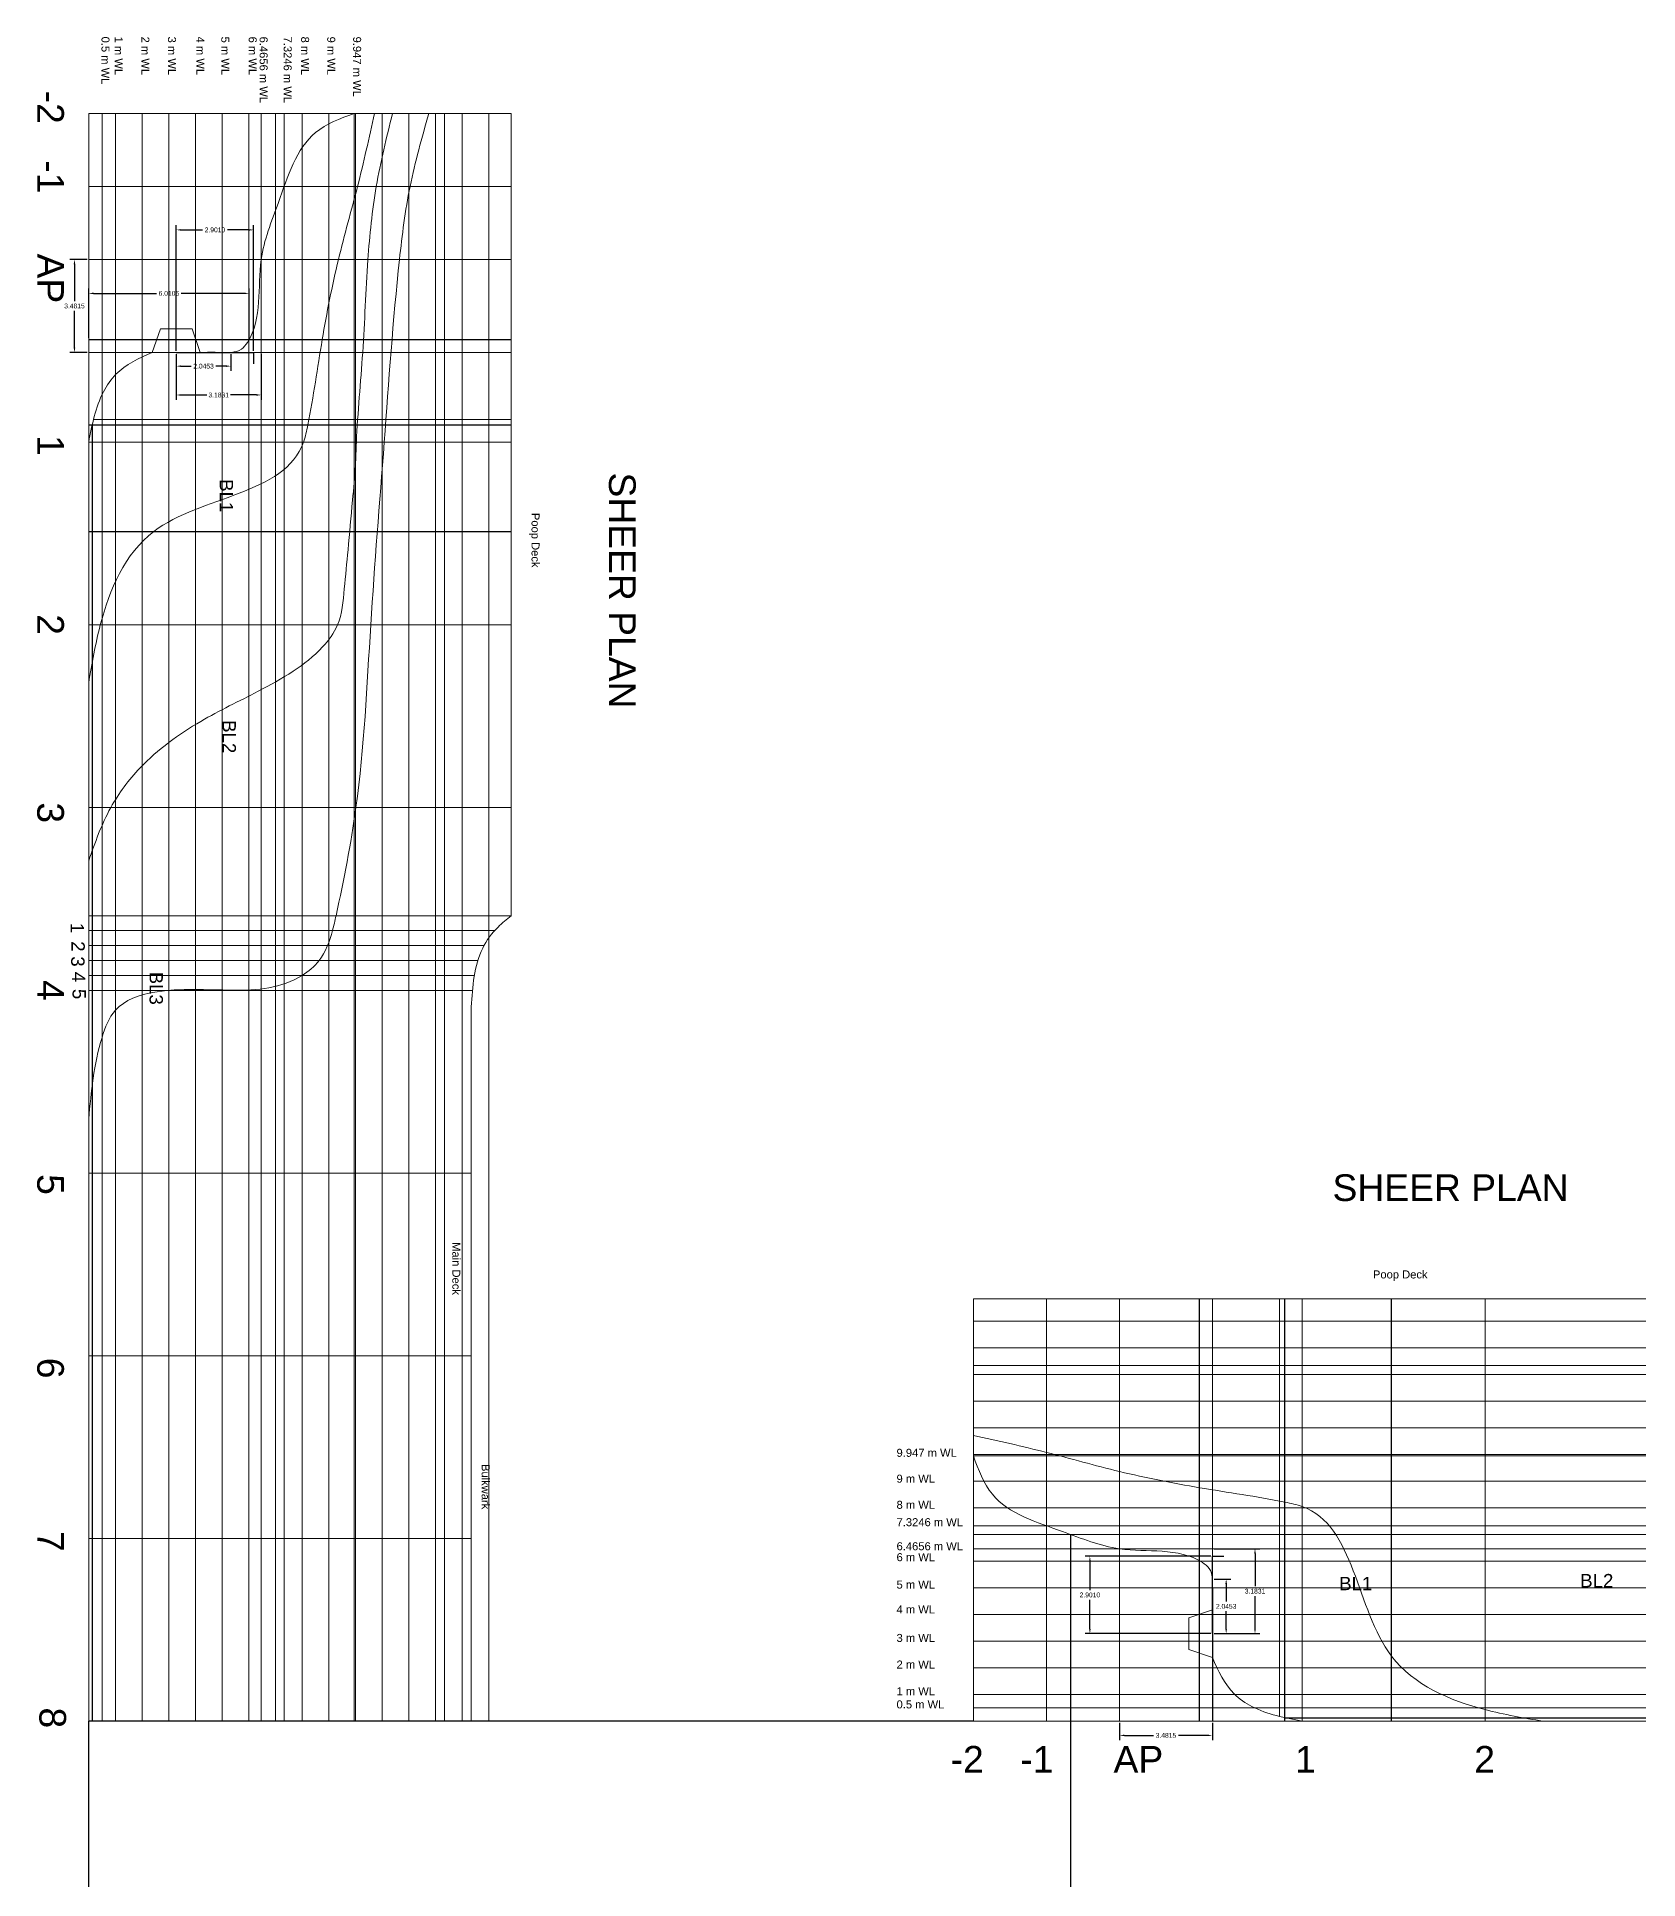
# Model space of a CAD drawing. Header units: inches. Extents: x 2352 to 5491, y -38 to 423.
# Drawn here: x 5234.7 to 5294.8, y 66.1 to 135.2 of the extents above; entities that cross this region are included whole.
import ezdxf

# ---------------------------------------------------------------- set-up
doc = ezdxf.new("R2010")
doc.units = ezdxf.units.IN
doc.header["$MEASUREMENT"] = 0
doc.header["$PDMODE"] = 3
for name, color, linetype in [('fr10', 101, 'Continuous'), ('fr15', 151, 'Continuous'), ('FR170', 101, 'Continuous'), ('fr5', 151, 'Continuous'), ('GBPD21', 7, 'Continuous'), ('St-1', 7, 'Continuous'), ('WL10', 7, 'Continuous'), ('WL11', 110, 'Continuous'), ('WL12', 120, 'Continuous'), ('WL12 ST18', 120, 'Continuous'), ('WL13', 130, 'Continuous'), ('WL5', 70, 'Continuous'), ('WL7', 90, 'Continuous')]:
    doc.layers.add(name, color=color, linetype=linetype)
doc.styles.get("Standard").update_dxf_attribs({"font": 'arial.ttf'})
doc.dimstyles.get("Standard").update_dxf_attribs({"dimtxt": 0.18, "dimasz": 0.18, "dimexe": 0.18, "dimexo": 0.0625, "dimgap": 0.09, "dimtad": 0, "dimtih": 1, "dimtoh": 1, "dimdec": 4, "dimzin": 0, "dimdsep": 46, "dimtxsty": 'Standard', "dimcen": 0.09, "dimadec": 0, "dimazin": 0, "dimtfac": 1, "dimtdec": 4, "dimtofl": 0, "dimtmove": 0, "dimatfit": 3, "dimfxl": 1, "dimtolj": 1, "dimtzin": 0, "dimarcsym": 0})

# ---------------------------------------------------------------- blocks, each defined once
blk = doc.blocks.new('*D91')
at = {"layer": 'Defpoints', "color": 0, "transparency": 16777216}
for p in [(5278.812, 78.225), (5274.219, 75.324), (5278.812, 75.324)]:
    blk.add_point(p, dxfattribs=at)
at = {"layer": 'St-1', "color": 0, "lineweight": -2, "transparency": 16777216}
for p, q in [((5278.75, 78.225), (5274.039, 78.225)), ((5274.219, 78.045), (5274.219, 76.957)), ((5274.219, 75.504), (5274.219, 76.593)), ((5278.75, 75.324), (5274.039, 75.324))]:
    blk.add_line(p, q, dxfattribs=at)
at = {"layer": 'St-1', "color": 0, "transparency": 16777216}
for points in [[(5274.189, 78.045), (5274.249, 78.045), (5274.219, 78.225)], [(5274.189, 75.504), (5274.249, 75.504), (5274.219, 75.324)]]:
    blk.add_solid(points, dxfattribs=at)
at = {"layer": 'St-1', "color": 0, "transparency": 16777216, "insert": (5274.219, 76.775), "char_height": 0.18, "attachment_point": 5}
blk.add_mtext('\\A1;2.9010', dxfattribs=at)
blk = doc.blocks.new('*D92')
at = {"layer": 'Defpoints', "color": 0, "transparency": 16777216}
for p in [(5278.812, 77.37), (5278.812, 75.324), (5279.328, 75.324)]:
    blk.add_point(p, dxfattribs=at)
at = {"layer": 'St-1', "color": 0, "lineweight": -2, "transparency": 16777216}
for p, q in [((5278.875, 77.37), (5279.508, 77.37)), ((5279.328, 77.19), (5279.328, 76.529)), ((5279.328, 75.504), (5279.328, 76.165)), ((5278.875, 75.324), (5279.508, 75.324))]:
    blk.add_line(p, q, dxfattribs=at)
at = {"layer": 'St-1', "color": 0, "transparency": 16777216}
for points in [[(5279.298, 77.19), (5279.358, 77.19), (5279.328, 77.37)], [(5279.298, 75.504), (5279.358, 75.504), (5279.328, 75.324)]]:
    blk.add_solid(points, dxfattribs=at)
at = {"layer": 'St-1', "color": 0, "transparency": 16777216, "insert": (5279.328, 76.347), "char_height": 0.18, "attachment_point": 5}
blk.add_mtext('\\A1;2.0453', dxfattribs=at)
blk = doc.blocks.new('*D93')
at = {"layer": 'Defpoints', "color": 0, "transparency": 16777216}
for p in [(5278.812, 78.508), (5278.812, 75.324), (5280.409, 75.324)]:
    blk.add_point(p, dxfattribs=at)
at = {"layer": 'St-1', "color": 0, "lineweight": -2, "transparency": 16777216}
for p, q in [((5278.875, 78.508), (5280.589, 78.508)), ((5280.409, 78.328), (5280.409, 77.098)), ((5280.409, 75.504), (5280.409, 76.734)), ((5278.875, 75.324), (5280.589, 75.324))]:
    blk.add_line(p, q, dxfattribs=at)
at = {"layer": 'St-1', "color": 0, "transparency": 16777216}
for points in [[(5280.379, 78.328), (5280.439, 78.328), (5280.409, 78.508)], [(5280.379, 75.504), (5280.439, 75.504), (5280.409, 75.324)]]:
    blk.add_solid(points, dxfattribs=at)
at = {"layer": 'St-1', "color": 0, "transparency": 16777216, "insert": (5280.409, 76.916), "char_height": 0.18, "attachment_point": 5}
blk.add_mtext('\\A1;3.1831', dxfattribs=at)
blk = doc.blocks.new('*D94')
at = {"layer": 'Defpoints', "color": 0, "transparency": 16777216}
for p in [(5275.331, 72.042), (5278.812, 72.042), (5278.812, 71.509)]:
    blk.add_point(p, dxfattribs=at)
at = {"layer": 'St-1', "color": 0, "lineweight": -2, "transparency": 16777216}
for p, q in [((5275.331, 71.979), (5275.331, 71.329)), ((5278.812, 71.979), (5278.812, 71.329)), ((5275.511, 71.509), (5276.607, 71.509)), ((5278.632, 71.509), (5277.536, 71.509))]:
    blk.add_line(p, q, dxfattribs=at)
at = {"layer": 'St-1', "color": 0, "transparency": 16777216}
for points in [[(5275.511, 71.539), (5275.511, 71.479), (5275.331, 71.509)], [(5278.632, 71.539), (5278.632, 71.479), (5278.812, 71.509)]]:
    blk.add_solid(points, dxfattribs=at)
at = {"layer": 'St-1', "color": 0, "transparency": 16777216, "insert": (5277.071, 71.509), "char_height": 0.18, "attachment_point": 5}
blk.add_mtext('\\A1;3.4815', dxfattribs=at)
blk = doc.blocks.new('*D104')
at = {"layer": 'Defpoints', "color": 0, "transparency": 16777216}
for p in [(5239.971, 127.954), (5239.971, 123.36), (5242.872, 123.36)]:
    blk.add_point(p, dxfattribs=at)
at = {"layer": 'St-1', "color": 0, "lineweight": -2, "transparency": 16777216}
for p, q in [((5239.971, 123.423), (5239.971, 128.134)), ((5240.151, 127.954), (5240.957, 127.954)), ((5242.692, 127.954), (5241.887, 127.954)), ((5242.872, 123.423), (5242.872, 128.134))]:
    blk.add_line(p, q, dxfattribs=at)
at = {"layer": 'St-1', "color": 0, "transparency": 16777216}
for points in [[(5240.151, 127.984), (5240.151, 127.924), (5239.971, 127.954)], [(5242.692, 127.984), (5242.692, 127.924), (5242.872, 127.954)]]:
    blk.add_solid(points, dxfattribs=at)
at = {"layer": 'St-1', "color": 0, "transparency": 16777216, "insert": (5241.422, 127.954), "char_height": 0.18, "attachment_point": 5}
blk.add_mtext('\\A1;2.9010', dxfattribs=at)
blk = doc.blocks.new('*D105')
at = {"layer": 'Defpoints', "color": 0, "transparency": 16777216}
for p in [(5239.971, 123.36), (5242.017, 123.36), (5239.971, 122.845)]:
    blk.add_point(p, dxfattribs=at)
at = {"layer": 'St-1', "color": 0, "lineweight": -2, "transparency": 16777216}
for p, q in [((5239.971, 123.298), (5239.971, 122.665)), ((5242.017, 123.298), (5242.017, 122.665)), ((5240.151, 122.845), (5240.529, 122.845)), ((5241.837, 122.845), (5241.459, 122.845))]:
    blk.add_line(p, q, dxfattribs=at)
at = {"layer": 'St-1', "color": 0, "transparency": 16777216}
for points in [[(5240.151, 122.875), (5240.151, 122.815), (5239.971, 122.845)], [(5241.837, 122.875), (5241.837, 122.815), (5242.017, 122.845)]]:
    blk.add_solid(points, dxfattribs=at)
at = {"layer": 'St-1', "color": 0, "transparency": 16777216, "insert": (5240.994, 122.845), "char_height": 0.18, "attachment_point": 5}
blk.add_mtext('\\A1;2.0453', dxfattribs=at)
blk = doc.blocks.new('*D106')
at = {"layer": 'Defpoints', "color": 0, "transparency": 16777216}
for p in [(5239.971, 123.36), (5243.154, 123.36), (5239.971, 121.764)]:
    blk.add_point(p, dxfattribs=at)
at = {"layer": 'St-1', "color": 0, "lineweight": -2, "transparency": 16777216}
for p, q in [((5239.971, 123.298), (5239.971, 121.584)), ((5243.154, 123.298), (5243.154, 121.584)), ((5240.151, 121.764), (5241.117, 121.764)), ((5242.974, 121.764), (5242.009, 121.764))]:
    blk.add_line(p, q, dxfattribs=at)
at = {"layer": 'St-1', "color": 0, "transparency": 16777216}
for points in [[(5240.151, 121.794), (5240.151, 121.734), (5239.971, 121.764)], [(5242.974, 121.794), (5242.974, 121.734), (5243.154, 121.764)]]:
    blk.add_solid(points, dxfattribs=at)
at = {"layer": 'St-1', "color": 0, "transparency": 16777216, "insert": (5241.563, 121.764), "char_height": 0.18, "attachment_point": 5}
blk.add_mtext('\\A1;3.1831', dxfattribs=at)
blk = doc.blocks.new('*D107')
at = {"layer": 'Defpoints', "color": 0, "transparency": 16777216}
for p in [(5236.689, 126.842), (5236.156, 123.36), (5236.689, 123.36)]:
    blk.add_point(p, dxfattribs=at)
at = {"layer": 'St-1', "color": 0, "lineweight": -2, "transparency": 16777216}
for p, q in [((5236.626, 126.842), (5235.976, 126.842)), ((5236.156, 126.662), (5236.156, 125.283)), ((5236.156, 123.54), (5236.156, 124.919)), ((5236.626, 123.36), (5235.976, 123.36))]:
    blk.add_line(p, q, dxfattribs=at)
at = {"layer": 'St-1', "color": 0, "transparency": 16777216}
for points in [[(5236.126, 126.662), (5236.186, 126.662), (5236.156, 126.842)], [(5236.126, 123.54), (5236.186, 123.54), (5236.156, 123.36)]]:
    blk.add_solid(points, dxfattribs=at)
at = {"layer": 'St-1', "color": 0, "transparency": 16777216, "insert": (5236.156, 125.101), "char_height": 0.18, "attachment_point": 5}
blk.add_mtext('\\A1;3.4815', dxfattribs=at)
blk = doc.blocks.new('*D108')
at = {"layer": 'Defpoints', "color": 0, "transparency": 16777216}
for p in [(5236.689, 125.574), (5236.689, 123.842), (5242.7, 123.842)]:
    blk.add_point(p, dxfattribs=at)
at = {"layer": 'fr5', "color": 0, "lineweight": -2, "transparency": 16777216}
for p, q in [((5236.689, 123.904), (5236.689, 125.754)), ((5242.7, 123.904), (5242.7, 125.754)), ((5236.869, 125.574), (5239.23, 125.574)), ((5242.52, 125.574), (5240.158, 125.574))]:
    blk.add_line(p, q, dxfattribs=at)
at = {"layer": 'fr5', "color": 0, "transparency": 16777216}
for points in [[(5236.869, 125.604), (5236.869, 125.544), (5236.689, 125.574)], [(5242.52, 125.604), (5242.52, 125.544), (5242.7, 125.574)]]:
    blk.add_solid(points, dxfattribs=at)
at = {"layer": 'fr5', "color": 0, "transparency": 16777216, "insert": (5239.694, 125.574), "char_height": 0.18, "attachment_point": 5}
blk.add_mtext('\\A1;6.0106', dxfattribs=at)

msp = doc.modelspace()

# ---------------------------------------------------------------- linework, layer by layer
at = {"lineweight": 5}
for p, q in [((5236.68888, 126.84191), (5236.68888, 132.32191)), ((5236.68888, 132.32191), (5246.63588, 132.32191)), ((5237.18888, 72.04191), (5237.18888, 132.32191)), ((5237.68888, 72.04191), (5237.68888, 132.32191)), ((5238.68888, 72.04191), (5238.68888, 132.32191)), ((5239.68888, 72.04191), (5239.68888, 132.32191)), ((5240.68888, 72.04191), (5240.68888, 132.32191)), ((5241.68888, 72.04191), (5241.68888, 132.32191)), ((5242.68888, 72.04191), (5242.68888, 132.32191)), ((5243.15448, 72.04191), (5243.15448, 132.32191)), ((5244.01348, 72.04191), (5244.01348, 132.32191)), ((5244.68888, 72.04191), (5244.68888, 132.32191)), ((5245.68888, 72.04191), (5245.68888, 132.32191)), ((5246.63588, 132.32191), (5250.02888, 132.32191)), ((5246.68888, 72.04191), (5246.68888, 132.32191)), ((5250.02888, 132.32191), (5250.02888, 72.04191)), ((5250.02888, 132.32191), (5252.52888, 132.32191)), ((5251.68888, 72.04191), (5251.68888, 132.32191)), ((5252.52888, 102.24191), (5252.52888, 132.32191)), ((5236.68888, 129.58191), (5236.90388, 129.58191)), ((5236.68888, 129.58191), (5237.14488, 129.58191)), ((5236.68888, 129.58191), (5244.62767, 129.58191)), ((5236.68888, 129.58191), (5252.52888, 129.58191)), ((5243.15443, 126.84191), (5243.15443, 127.48361)), ((5236.68888, 72.04191), (5236.68888, 126.84191)), ((5236.68888, 126.84191), (5246.63588, 126.84191)), ((5236.68888, 126.84191), (5236.68888, 72.04191)), ((5236.68888, 126.84191), (5237.13188, 126.84191)), ((5236.68888, 126.84191), (5238.03388, 126.84191)), ((5236.68888, 126.84191), (5243.15443, 126.84191)), ((5246.63588, 126.84191), (5252.52888, 126.84191)), ((5239.37457, 124.24877), (5239.07302, 123.36046)), ((5240.56821, 124.24877), (5239.37457, 124.24877)), ((5240.56821, 124.24877), (5240.86976, 123.36046)), ((5236.68888, 123.36046), (5239.97139, 123.36046)), ((5236.68888, 123.36046), (5252.52888, 123.36046)), ((5239.97139, 123.36046), (5240.86976, 123.36046)), ((5240.86976, 123.36046), (5243.29452, 123.36046)), ((5236.68888, 119.99191), (5237.95688, 119.99191)), ((5236.68888, 119.99191), (5252.52888, 119.99191)), ((5236.68888, 113.14191), (5252.52888, 113.14191)), ((5236.68888, 106.29191), (5252.52888, 106.29191)), ((5236.68888, 102.24191), (5252.52888, 102.24191)), ((5250.02888, 102.24191), (5250.02888, 99.44191)), ((5251.02888, 72.04191), (5251.02888, 98.82044)), ((5236.68888, 92.59191), (5251.02888, 92.59191)), ((5299.93076, 87.88191), (5269.85076, 87.88191)), ((5269.85076, 85.38191), (5269.85076, 87.88191)), ((5272.59076, 72.04191), (5272.59076, 87.88191)), ((5275.33076, 81.98891), (5275.33076, 87.88191)), ((5278.81221, 72.04191), (5278.81221, 87.88191)), ((5282.18076, 72.04191), (5282.18076, 87.88191)), ((5289.03076, 72.04191), (5289.03076, 87.88191)), ((5330.13076, 87.04191), (5269.85076, 87.04191)), ((5236.68888, 85.74191), (5251.02888, 85.74191)), ((5269.85076, 81.98891), (5269.85076, 85.38191)), ((5269.85076, 85.38191), (5330.13076, 85.38191)), ((5330.13076, 82.04191), (5269.85076, 82.04191)), ((5269.85076, 72.04191), (5269.85076, 81.98891)), ((5275.33076, 72.04191), (5275.33076, 81.98891)), ((5330.13076, 81.04191), (5269.85076, 81.04191)), ((5330.13076, 80.04191), (5269.85076, 80.04191)), ((5272.59076, 72.04191), (5272.59076, 79.98071)), ((5236.68888, 78.89191), (5251.02888, 78.89191)), ((5330.13076, 79.36651), (5269.85076, 79.36651)), ((5330.13076, 78.50751), (5269.85076, 78.50751)), ((5275.33076, 78.50746), (5274.68906, 78.50746)), ((5275.33076, 72.04191), (5275.33076, 78.50746)), ((5278.81221, 76.22279), (5278.81221, 78.64755)), ((5330.13076, 78.04191), (5269.85076, 78.04191)), ((5330.13076, 77.04191), (5269.85076, 77.04191)), ((5330.13076, 76.04191), (5269.85076, 76.04191)), ((5277.92391, 75.92124), (5278.81221, 76.22279)), ((5278.81221, 75.32442), (5278.81221, 76.22279)), ((5277.92391, 75.92124), (5277.92391, 74.7276)), ((5278.81221, 72.04191), (5278.81221, 75.32442)), ((5330.13076, 75.04191), (5269.85076, 75.04191)), ((5277.92391, 74.7276), (5278.81221, 74.42605)), ((5330.13076, 74.04191), (5269.85076, 74.04191)), ((5275.33076, 72.04191), (5275.33076, 73.38691)), ((5282.18076, 72.04191), (5282.18076, 73.30991)), ((5330.13076, 73.04191), (5269.85076, 73.04191)), ((5330.13076, 72.54191), (5269.85076, 72.54191)), ((5236.68888, 72.04191), (5250.02888, 72.04191)), ((5250.02888, 72.04191), (5251.02888, 72.04191)), ((5275.33076, 72.04191), (5269.85076, 72.04191)), ((5272.59076, 72.04191), (5272.59076, 72.49791)), ((5272.59076, 72.04191), (5272.59076, 72.25691)), ((5275.33076, 72.04191), (5275.33076, 72.48491)), ((5330.13076, 72.04191), (5275.33076, 72.04191)), ((5275.33076, 72.04191), (5330.13076, 72.04191))]:
    msp.add_line(p, q, dxfattribs=at)
at = {"color": 1, "lineweight": 5}
for p, q in [((5236.866, 120.84191), (5252.52888, 120.84191)), ((5281.33076, 72.21903), (5281.33076, 87.88191))]:
    msp.add_line(p, q, dxfattribs=at)
at = {"color": 5, "lineweight": 5}
for p, q in [((5236.68888, 101.68191), (5251.90368, 101.68191)), ((5236.68888, 101.12191), (5251.51031, 101.12191)), ((5236.68888, 100.56191), (5251.27733, 100.56191)), ((5236.68888, 100.00191), (5251.14677, 100.00191)), ((5236.68888, 99.44191), (5251.07558, 99.44191))]:
    msp.add_line(p, q, dxfattribs=at)
at = {"lineweight": 5}
for points in [[(5236.68888, 94.61781), (5237.18888, 97.68044), (5237.68888, 98.69887), (5239.16508, 99.37627), (5244.68888, 100.00191), (5245.3257, 100.56191), (5245.82811, 101.68191), (5245.96124, 102.24191), (5246.70677, 106.29191), (5247.26116, 113.14191), (5247.76591, 119.99191), (5248.33807, 126.84191), (5248.73467, 129.58191), (5249.4399, 132.32191)], [(5236.68888, 110.97281), (5237.12274, 113.14191), (5239.12557, 116.64191), (5244.73845, 119.99191), (5244.90158, 120.64191), (5245.44307, 123.84191), (5246.05001, 126.84191), (5246.76633, 129.58191), (5247.40485, 132.32191)], [(5240.86976, 123.36046), (5241.6255, 123.36046), (5242.41549, 123.48443), (5242.63598, 123.73703), (5243.15443, 126.84191), (5243.80106, 128.98346), (5245.19517, 131.60751), (5246.63588, 132.32191)], [(5239.07302, 123.36046), (5237.71111, 122.54269), (5237.24154, 121.88397), (5236.68888, 119.99191)], [(5252.52888, 102.24191), (5252.03188, 101.81742), (5251.46149, 101.02774), (5251.02888, 98.82044)], [(5291.19986, 72.04191), (5289.03076, 72.47578), (5285.53076, 74.47861), (5282.18076, 80.09149), (5281.53076, 80.25462), (5278.33076, 80.7961), (5275.33076, 81.40304), (5272.59076, 82.11937), (5269.85076, 82.75788)], [(5278.81221, 76.22279), (5278.81221, 76.97854), (5278.68824, 77.76852), (5278.43564, 77.98901), (5275.33076, 78.50746), (5273.18921, 79.1541), (5270.56516, 80.54821), (5269.85076, 81.98891)], [(5278.81221, 74.42605), (5279.62998, 73.06414), (5280.2887, 72.59458), (5282.18076, 72.04191)]]:
    msp.add_spline(points, degree=3, dxfattribs=at)
at = {"layer": 'fr10'}
for p, q in [((5236.68888, 120.64191), (5252.52888, 120.64191)), ((5236.81913, 120.64191), (5236.81913, 72.04191)), ((5281.53076, 72.04191), (5281.53076, 87.88191)), ((5281.53076, 72.17216), (5331.05576, 72.17216))]:
    msp.add_line(p, q, dxfattribs=at)
at = {"layer": 'fr15'}
for p, q in [((5236.68888, 116.64191), (5252.52888, 116.64191)), ((5285.53076, 72.04191), (5285.53076, 87.88191))]:
    msp.add_line(p, q, dxfattribs=at)
at = {"layer": 'FR170'}
msp.add_line((5269.85076, 72.04191), (5236.68888, 72.04191), dxfattribs=at)
at = {"layer": 'fr5'}
for p, q in [((5236.68888, 123.84191), (5252.52888, 123.84191)), ((5278.33076, 72.04191), (5278.33076, 87.88191))]:
    msp.add_line(p, q, dxfattribs=at)
at = {"layer": 'GBPD21', "lineweight": 5}
msp.add_spline([(5236.68888, 104.30259), (5237.51307, 106.29191), (5238.61631, 107.78187), (5240.89339, 109.5285), (5243.04089, 110.65371), (5244.35453, 111.40603), (5245.45726, 112.3185), (5246.01739, 113.14191), (5246.27107, 114.49545), (5246.40921, 115.95377), (5246.57881, 117.816), (5246.68612, 119.12107), (5246.72342, 119.99191), (5246.95939, 123.36046), (5247.15498, 126.83562), (5247.46901, 129.58559), (5248.07709, 132.32191)], degree=3, dxfattribs=at)
at = {"layer": 'St-1'}
for p, q in [((5239.97139, 123.36046), (5242.87241, 123.36046)), ((5242.87241, 123.36046), (5242.87241, 122.9329)), ((5278.81221, 75.32442), (5278.81221, 78.22544)), ((5278.81221, 78.22544), (5279.23977, 78.22544))]:
    msp.add_line(p, q, dxfattribs=at)
at = {"layer": 'WL10', "lineweight": 5}
for p, q in [((5246.63588, 132.32191), (5246.63588, 72.04191)), ((5269.85076, 81.98891), (5330.13076, 81.98891))]:
    msp.add_line(p, q, dxfattribs=at)
at = {"layer": 'WL11', "lineweight": 5}
for p, q in [((5247.68888, 72.04191), (5247.68888, 132.32191)), ((5330.13076, 83.04191), (5269.85076, 83.04191))]:
    msp.add_line(p, q, dxfattribs=at)
at = {"layer": 'WL12', "lineweight": 5}
for p, q in [((5248.68888, 72.04191), (5248.68888, 132.32191)), ((5249.68888, 72.04191), (5249.68888, 132.32191)), ((5330.13076, 85.04191), (5269.85076, 85.04191)), ((5330.13076, 84.04191), (5269.85076, 84.04191))]:
    msp.add_line(p, q, dxfattribs=at)
at = {"layer": 'WL12 ST18'}
msp.add_line((5236.68888, 45.72174), (5236.68888, 72.04191), dxfattribs=at)
at = {"layer": 'WL13', "lineweight": 5}
for p, q in [((5250.68888, 72.04191), (5250.68888, 132.32191)), ((5330.13076, 86.04191), (5269.85076, 86.04191))]:
    msp.add_line(p, q, dxfattribs=at)
at = {"layer": 'WL5'}
msp.add_line((5278.81221, 77.04191), (5278.81221, 72.04191), dxfattribs=at)
at = {"layer": 'WL7', "lineweight": 5}
for p, q in [((5243.68888, 72.04191), (5243.68888, 132.32191)), ((5330.13076, 79.04191), (5269.85076, 79.04191))]:
    msp.add_line(p, q, dxfattribs=at)
at = {"layer": 'WL7'}
msp.add_line((5273.49631, 79.04191), (5273.49631, 33.87174), dxfattribs=at)

# ---------------------------------------------------------------- texts
at = {"lineweight": 5}
for s, height, p in [('0.5 m WL', 0.3, (5237.16808, 135.20137)), ('1 m WL', 0.3, (5237.66423, 135.20137)), ('2 m WL', 0.3, (5238.66282, 135.20137)), ('3 m WL', 0.3, (5239.66013, 135.20137)), ('4 m WL', 0.3, (5240.729, 135.20137)), ('5 m WL', 0.3, (5241.65906, 135.20137)), ('6 m WL', 0.3, (5242.68759, 135.20137)), ('6.4656 m WL', 0.3, (5243.09726, 135.20137)), ('7.3246 m WL', 0.3, (5243.99931, 135.20137)), ('8 m WL', 0.3, (5244.6512, 135.20137)), ('9 m WL', 0.3, (5245.63054, 135.20137)), ('9.947 m WL', 0.3, (5246.60126, 135.20137)), ('-2', 1, (5234.75951, 133.17405)), ('-1', 1, (5234.75951, 130.56219)), ('AP', 1, (5234.75951, 127.06739)), ('1', 1, (5234.75951, 120.26171)), ('BL1', 0.5, (5241.60019, 118.60797)), ('SHEER PLAN', 1, (5256.19196, 118.85926)), ('Poop Deck', 0.3, (5253.2885, 117.34404)), ('2', 1, (5234.75951, 113.54427)), ('BL2', 0.5, (5241.70774, 109.57346)), ('3', 1, (5234.75951, 106.49096)), ('1', 0.5, (5236.01029, 101.97672)), ('2', 0.5, (5236.04173, 101.2845)), ('3', 0.5, (5236.03125, 100.71814)), ('4', 1, (5234.75951, 99.82951)), ('4', 0.5, (5236.05745, 100.14129)), ('5', 0.5, (5236.08364, 99.49626)), ('BL3', 0.5, (5238.97084, 100.14347)), ('5', 1, (5234.75951, 92.55229)), ('Main Deck', 0.3, (5250.32069, 90.00223)), ('6', 1, (5234.75951, 85.66691)), ('Bulkwark', 0.3, (5251.41945, 81.68468)), ('7', 1, (5234.75951, 79.17339)), ('8', 1, (5234.84007, 72.55618))]:
    msp.add_text(s, height=height, rotation=270, dxfattribs=at).set_placement(p)
for s, height, p in [('SHEER PLAN', 1, (5283.31341, 91.545)), ('Poop Deck', 0.3, (5284.82863, 88.64153)), ('9.947 m WL', 0.3, (5266.9713, 81.95429)), ('9 m WL', 0.3, (5266.9713, 80.98358)), ('8 m WL', 0.3, (5266.9713, 80.00423)), ('7.3246 m WL', 0.3, (5266.9713, 79.35234)), ('6.4656 m WL', 0.3, (5266.9713, 78.45029)), ('6 m WL', 0.3, (5266.9713, 78.04062)), ('BL1', 0.5, (5283.5647, 76.95322)), ('BL2', 0.5, (5292.59921, 77.06078)), ('5 m WL', 0.3, (5266.9713, 77.01209)), ('4 m WL', 0.3, (5266.9713, 76.08203)), ('3 m WL', 0.3, (5266.9713, 75.01316)), ('2 m WL', 0.3, (5266.9713, 74.01585)), ('1 m WL', 0.3, (5266.9713, 73.01727)), ('0.5 m WL', 0.3, (5266.9713, 72.52111)), ('-2', 1, (5268.99862, 70.11255)), ('-1', 1, (5271.61048, 70.11255)), ('AP', 1, (5275.10528, 70.11255)), ('1', 1, (5281.91096, 70.11255)), ('2', 1, (5288.6284, 70.11255))]:
    msp.add_text(s, height=height, dxfattribs=at).set_placement(p)

# ---------------------------------------------------------------- dimensions: what is measured, and where the dimension line sits
at = {"layer": 'fr5'}
dim = msp.add_linear_dim(base=(5236.68888, 125.57445), p1=(5242.69952, 123.84191), p2=(5236.68888, 123.84191), dimstyle='Standard', dxfattribs=at)
dim.commit()
dim.dimension.update_dxf_attribs({"geometry": '*D108', "text_midpoint": (5239.6942, 125.57445)})
at = {"layer": 'St-1'}
for base, p1, p2, picture, middle in [((5239.97139, 127.9537), (5242.87241, 123.36046), (5239.97139, 123.36046), '*D104', (5241.4219, 127.9537)), ((5239.971389, 122.844751), (5242.016737, 123.360462), (5239.971389, 123.360462), '*D105', (5240.994063, 122.844751)), ((5239.97139, 121.76375), (5243.15448, 123.36046), (5239.97139, 123.36046), '*D106', (5241.56293, 121.76375)), ((5278.812208709, 71.5087512612), (5275.330758709, 72.0419122987), (5278.812208709, 72.0419122987), '*D94', (5277.071483709, 71.5087512612))]:
    dim = msp.add_linear_dim(base=base, p1=p1, p2=p2, dimstyle='Standard', dxfattribs=at)
    dim.commit()
    dim.dimension.update_dxf_attribs({"geometry": picture, "text_midpoint": middle})
for base, p1, p2, angle, picture, middle in [((5236.1557183624, 123.3604622987), (5236.6888794, 126.8419122987), (5236.6888794, 123.3604622987), 270, '*D107', (5236.1557183624, 125.1011872987)), ((5274.21897, 75.32442), (5278.81221, 78.22544), (5278.81221, 75.32442), 90, '*D91', (5274.21897, 76.77493)), ((5280.40892, 75.32442), (5278.81221, 78.50751), (5278.81221, 75.32442), 90, '*D93', (5280.40892, 76.91597)), ((5279.32792, 75.324422), (5278.812209, 77.36977), (5278.812209, 75.324422), 90, '*D92', (5279.32792, 76.347096))]:
    dim = msp.add_linear_dim(base=base, p1=p1, p2=p2, angle=angle, dimstyle='Standard', dxfattribs=at)
    dim.commit()
    dim.dimension.update_dxf_attribs({"geometry": picture, "text_midpoint": middle})

doc.saveas('drawing.dxf')
